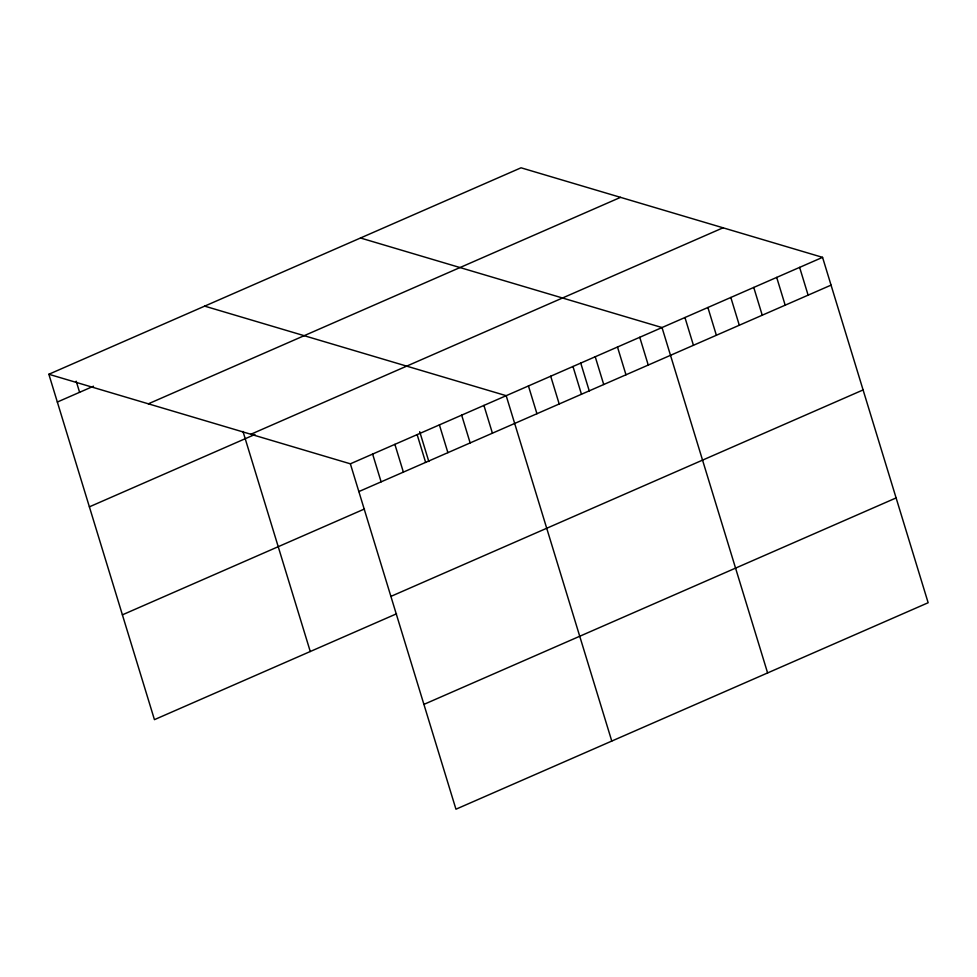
<?xml version="1.0" encoding="UTF-8"?>
<svg xmlns="http://www.w3.org/2000/svg" width="977" height="977" viewBox="0 0 977 977"><rect width="100%" height="100%" fill="white"/><g stroke="black" fill="none" stroke-linecap="round" stroke-linejoin="round"><path stroke-width="1.47" d="M48.85 374.264L521.046 167.8L822.561 257.354L928.15 602.736L455.954 809.2L350.364 463.819L48.85 374.264L154.439 719.646L396.528 613.8M57.338 402.035L93.511 386.22M148.345 403.819L620.542 197.354M250.857 434.264L723.053 227.8M89.383 506.843L254.948 434.46M350.364 463.819L822.561 257.354M358.852 491.59L831.048 285.125M122.394 614.838L364.482 508.98M390.898 596.397L863.094 389.933M423.908 704.393L896.104 497.928M360.501 237.997L662.015 327.551L767.604 672.933M204.669 306.131L506.184 395.685L611.773 741.067M799.626 267.38L808.113 295.152M776.691 277.407L785.178 305.178M753.755 287.446L762.243 315.217M730.82 297.472L739.308 325.243M707.885 307.499L716.373 335.27M684.95 317.525L693.438 345.296M639.752 337.285L648.239 365.056M617.488 347.018L625.976 374.789M595.225 356.752L603.725 384.523M580.692 362.907L589.387 391.325M572.974 366.485L581.462 394.256M550.71 376.218L559.198 403.99M528.447 385.952L536.935 413.723M483.92 405.418L492.42 433.19M461.669 415.152L470.157 442.923M439.406 424.885L447.893 452.656M419.707 431.675L428.83 461.523M417.142 434.618L425.63 462.39M394.879 444.352L403.379 472.123M372.628 454.085L381.115 481.856M242.98 431.431L310.271 651.512M76.206 381.201L79.601 392.302"/></g></svg>
